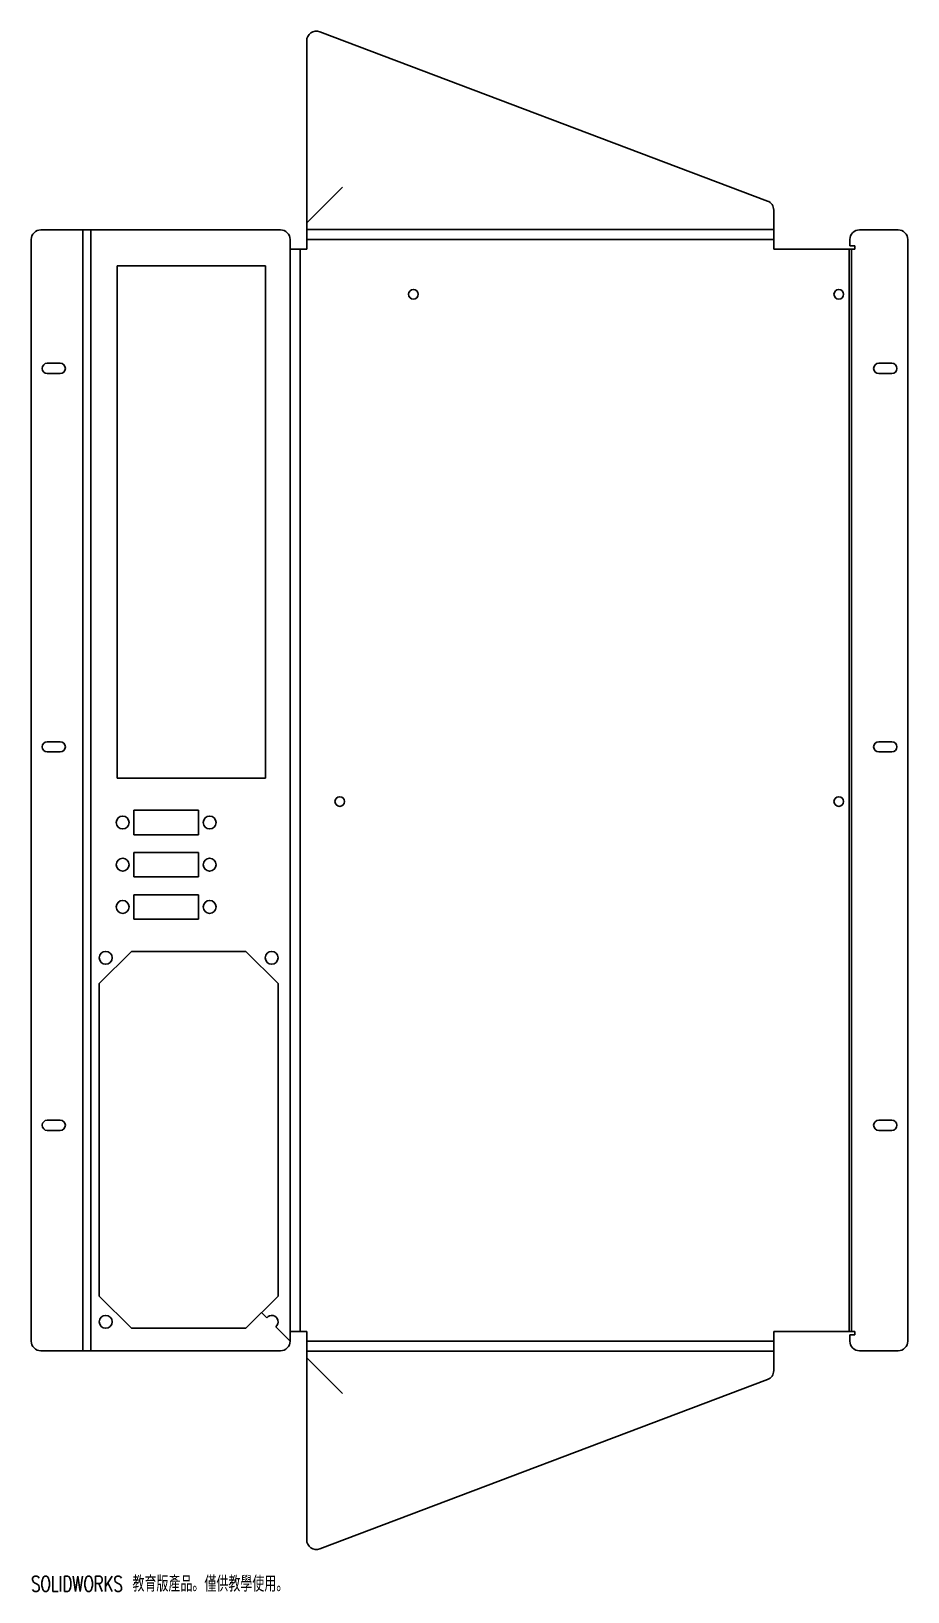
# Model space of a CAD drawing. Header units: millimetres. Extents: x -161 to 111, y -75 to 410.
import ezdxf

# ---------------------------------------------------------------- set-up
doc = ezdxf.new("R2010")
doc.units = ezdxf.units.MM
doc.styles.add('SLDTEXTSTYLE0', font='TXT', dxfattribs={"width": 0.7, "bigfont": 'bigfont'})

msp = doc.modelspace()

# ---------------------------------------------------------------- linework, layer by layer
at = {"color": 7, "linetype": 'Continuous', "lineweight": 25}
for p, q in [((-71.25, 409.47), (67.75, 356.94)), ((-75.31, 342), (-75.31, 406.67)), ((-64.17, 361.28), (-75.31, 350.14)), ((69.69, 342), (69.69, 354.14)), ((-160.85, 345), (-160.85, 3)), ((-83.45, 348), (-157.85, 348)), ((-144.8, 0), (-144.8, 348)), ((-142.38, 348), (-142.38, 0)), ((-80.45, 3), (-80.45, 345)), ((-75.31, 348.14), (69.69, 348.14)), ((69.69, 345), (-75.31, 345)), ((93.32, 345), (93.32, 343)), ((96.32, 348), (108.32, 348)), ((111.32, 345), (111.32, 3)), ((-75.31, 342), (-80.45, 342)), ((-77.31, 342), (-77.31, 6)), ((69.69, 342), (94.86, 342)), ((93.14, 6), (93.14, 342)), ((93.32, 343), (94.86, 343)), ((93.86, 342), (93.86, 6)), ((94.86, 343), (94.86, 342)), ((-134.15, 336.8), (-88.15, 336.8)), ((-134.15, 336.8), (-134.15, 177.8)), ((-88.15, 336.8), (-88.15, 177.8)), ((-151.85, 306.6), (-155.85, 306.6)), ((106.32, 306.6), (102.32, 306.6)), ((-155.85, 303.4), (-151.85, 303.4)), ((102.32, 303.4), (106.32, 303.4)), ((-151.85, 189.1), (-155.85, 189.1)), ((106.32, 189.1), (102.32, 189.1)), ((-155.85, 185.9), (-151.85, 185.9)), ((102.32, 185.9), (106.32, 185.9)), ((-134.15, 177.8), (-88.15, 177.8)), ((-128.95, 167.8), (-108.95, 167.8)), ((-128.95, 167.8), (-128.95, 160.2)), ((-108.95, 167.8), (-108.95, 160.2)), ((-128.95, 160.2), (-108.95, 160.2)), ((-128.95, 154.7), (-108.95, 154.7)), ((-128.95, 154.7), (-128.95, 147.1)), ((-108.95, 154.7), (-108.95, 147.1)), ((-128.95, 147.1), (-108.95, 147.1)), ((-128.95, 141.6), (-108.95, 141.6)), ((-128.95, 141.6), (-128.95, 134)), ((-108.95, 141.6), (-108.95, 134)), ((-128.95, 134), (-108.95, 134)), ((-129.7, 124), (-139.7, 114)), ((-94.2, 124), (-129.7, 124)), ((-94.2, 124), (-84.2, 114)), ((-139.7, 17), (-139.7, 114)), ((-84.2, 17), (-84.2, 114)), ((-151.85, 71.6), (-155.85, 71.6)), ((-155.85, 68.4), (-151.85, 68.4)), ((106.32, 71.6), (102.32, 71.6)), ((102.32, 68.4), (106.32, 68.4)), ((-139.7, 17), (-129.7, 7)), ((-84.2, 17), (-94.2, 7)), ((-87.74, 10.28), (-89.33, 11.88)), ((-94.2, 7), (-129.7, 7)), ((-80.45, 3), (-84.92, 7.47)), ((-80.45, 6), (-75.31, 6)), ((-75.31, -58.67), (-75.31, 6)), ((94.86, 6), (69.69, 6)), ((69.69, -6.14), (69.69, 6)), ((94.86, 5), (93.32, 5)), ((93.32, 3), (93.32, 5)), ((94.86, 6), (94.86, 5)), ((-83.45, 0), (-157.85, 0)), ((-75.31, 3), (69.69, 3)), ((96.32, 0), (108.32, 0)), ((69.69, -0.14), (-75.31, -0.14)), ((-64.17, -13.28), (-75.31, -2.14)), ((-71.25, -61.47), (67.75, -8.94))]:
    msp.add_line(p, q, dxfattribs=at)
for centre, radius in [((-42.18, 328), 1.5), ((89.9, 328), 1.5), ((-65.04, 170.52), 1.5), ((89.9, 170.52), 1.5), ((-132.45, 164), 2), ((-105.45, 164), 2), ((-132.45, 150.9), 2), ((-105.45, 150.9), 2), ((-132.45, 137.8), 2), ((-105.45, 137.8), 2), ((-137.7, 122), 2), ((-86.2, 122), 2), ((-137.7, 9), 2)]:
    msp.add_circle(centre, radius, dxfattribs=at)
for centre, radius, start, end in [((-72.31, 406.67), 3, 69.2981, 180), ((66.69, 354.14), 3, 0, 69.2981), ((-157.85, 345), 3, 90, 180), ((-83.45, 345), 3, 0, 90), ((96.32, 345), 3, 90, 180), ((108.32, 345), 3, 0, 90), ((-155.85, 305), 1.6, 90, 270), ((-151.85, 305), 1.6, 270, 90), ((102.32, 305), 1.6, 90, 270), ((106.32, 305), 1.6, 270, 90), ((-155.85, 187.5), 1.6, 90, 270), ((-151.85, 187.5), 1.6, 270, 90), ((102.32, 187.5), 1.6, 90, 270), ((106.32, 187.5), 1.6, 270, 90), ((-155.85, 70), 1.6, 90, 270), ((-151.85, 70), 1.6, 270, 90), ((102.32, 70), 1.6, 90, 270), ((106.32, 70), 1.6, 270, 90), ((-86.2, 9), 2, 309.9291, 140.0709), ((-157.85, 3), 3, 180, 270), ((-83.45, 3), 3, 270, 0), ((96.32, 3), 3, 180, 270), ((108.32, 3), 3, 270, 0), ((66.69, -6.14), 3, 290.7019, 0), ((-72.31, -58.67), 3, 180, 290.7019)]:
    msp.add_arc(centre, radius, start, end, dxfattribs=at)

# ---------------------------------------------------------------- texts
at = {"color": 7, "linetype": 'Continuous', "insert": (-160.85, -69.94), "char_height": 4.8336, "attachment_point": 1, "style": 'SLDTEXTSTYLE0'}
msp.add_mtext('SOLIDWORKS 教育版產品。僅供教學使用。', dxfattribs=at)

doc.saveas('drawing.dxf')
